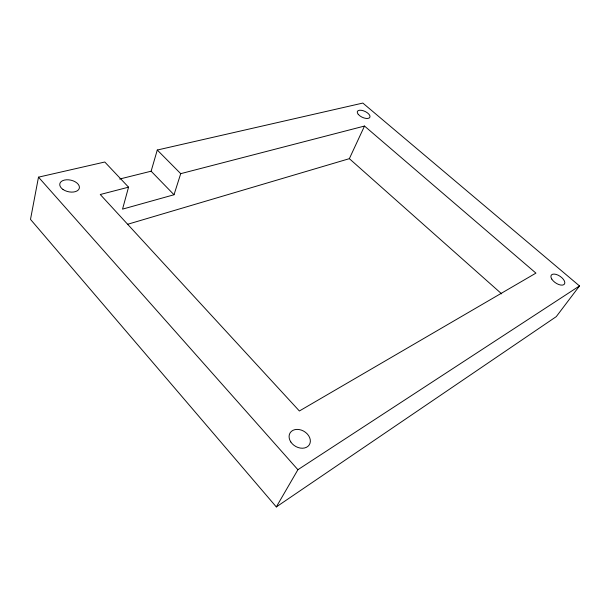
<?xml version="1.0" encoding="UTF-8"?>
<svg xmlns="http://www.w3.org/2000/svg" width="610" height="610" viewBox="0 0 610 610"><rect width="100%" height="100%" fill="white"/><g stroke="black" fill="none" stroke-linecap="round" stroke-linejoin="round"><path stroke-width="0.91" d="M128.55 187.171L100.253 194.506L299.38 410.987L535.931 273.12L364.505 126.049L180.72 173.659L174.018 194.75L122.541 209.131L128.55 187.171L104.783 162.016L38.491 177.159L30.5 219.387L276.315 506.933L556.274 316.628L579.5 285.945L362.836 103.067L157.273 150.029L151.127 171.204L119.69 179.027M127.482 224.327L349.355 158.669L364.505 126.049M276.315 506.933L297.901 469.708L579.5 285.945M349.355 158.669L501.672 293.867M157.273 150.029L180.72 173.659M151.127 171.204L174.018 194.75M38.491 177.159L297.901 469.708M62.982 189.451A10.004 5.917 12.7 0 0 79.208 188.597A10.004 5.917 12.7 0 0 66.559 179.782A10.004 5.917 12.7 0 0 62.982 189.451M290.81 441.96A11.3 8.624 31.3 0 0 309.217 444.926A11.3 8.624 31.3 0 0 299.121 429.547A11.3 8.624 31.3 0 0 290.81 441.96M551.76 279.052A7.96 3.988 33.9 0 0 563.831 284.656A7.96 3.988 33.9 0 0 557.99 275.118A7.96 3.988 33.9 0 0 551.76 279.052M358.261 114.36A6.893 3.233 25.1 0 0 369.325 117.928A6.893 3.233 25.1 0 0 363.346 110.761A6.893 3.233 25.1 0 0 358.261 114.36"/></g></svg>
